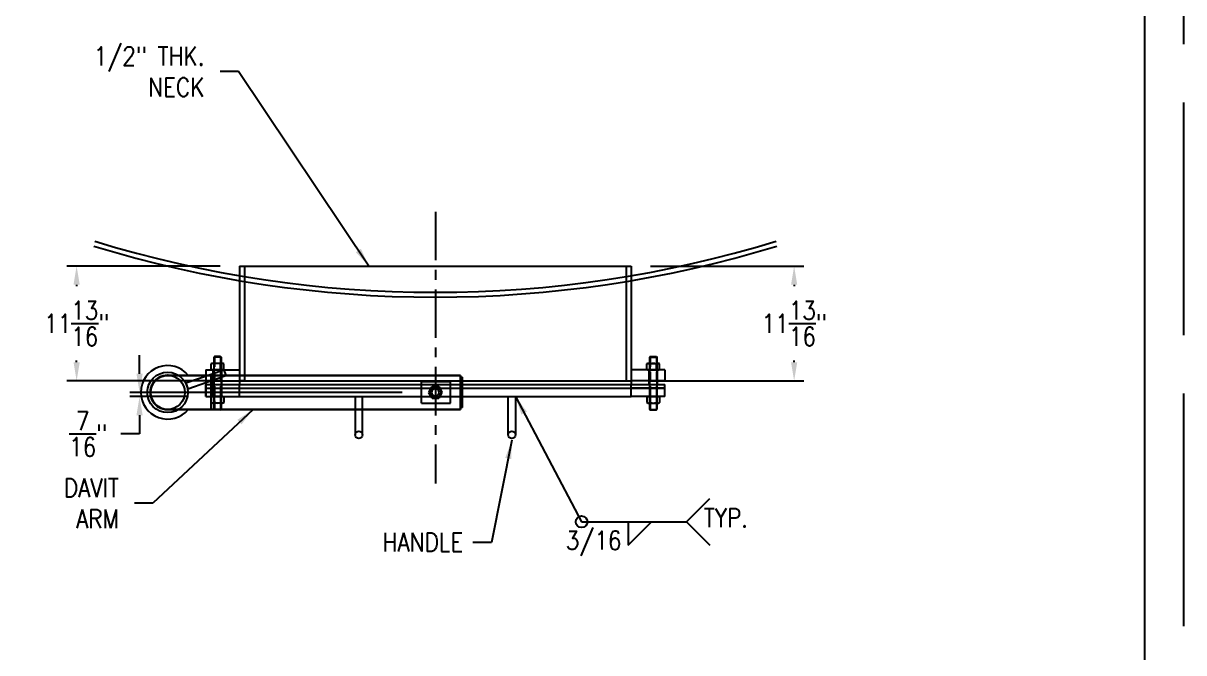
# Model space of a CAD drawing. Extents: x -219 to 1080, y 12 to 426.
# Drawn here: x 252.5 to 372, y 219.3 to 284.2 of the extents above; entities that cross this region are included whole.
import ezdxf

# ---------------------------------------------------------------- set-up
doc = ezdxf.new("R2010")
doc.units = 0
doc.header["$LTSCALE"] = 4
doc.header["$MEASUREMENT"] = 0
doc.header["$PDMODE"] = 33
doc.header["$PDSIZE"] = -0.5
for name, pattern in [('AM_ISO02W050', [7.5, 6, -1.5]), ('CENTER', [2, 1.25, -0.25, 0.25, -0.25]), ('HIDDEN', [0.375, 0.25, -0.125])]:
    doc.linetypes.add(name, pattern=pattern)
doc.layers.get('0').update_dxf_attribs({"linetype": 'CONTINUOUS'})
doc.layers.get('Defpoints').update_dxf_attribs({"linetype": 'CONTINUOUS'})
for name, color, linetype in [('3-4-10NC-HHBOLT', 32, 'CONTINUOUS'), ('3-4-10NC-HHNUT', 32, 'CONTINUOUS'), ('CENTER', 6, 'CENTER'), ('COVER', 3, 'CONTINUOUS'), ('DIM', 1, 'CONTINUOUS'), ('EXTERNALS', 3, 'CONTINUOUS'), ('FLG', 2, 'CONTINUOUS'), ('HANDLE', 2, 'CONTINUOUS'), ('muoto', 4, 'CONTINUOUS'), ('NECK', 242, 'CONTINUOUS'), ('PIVOT', 30, 'CONTINUOUS'), ('REPAD', 7, 'CONTINUOUS'), ('SHELL', 40, 'CONTINUOUS')]:
    doc.layers.add(name, color=color, linetype=linetype)
doc.layers.add('AM_0', color=7, linetype='CONTINUOUS', lineweight=30)
doc.styles.add('ROMANS', font='ROMANS.shx', dxfattribs={"width": 0.85, "height": 1.92})
doc.styles.get("Standard").update_dxf_attribs({"font": 'sanss___.ttf'})
doc.dimstyles.get("Standard").update_dxf_attribs({"dimtxt": 0.18, "dimasz": 0.18, "dimexe": 0.18, "dimexo": 0.0625, "dimgap": 0.09, "dimtad": 0, "dimtih": 1, "dimtoh": 1, "dimdec": 4, "dimzin": 0, "dimdsep": 46, "dimtxsty": 'Standard', "dimcen": 0.09, "dimadec": 0, "dimazin": 0, "dimtfac": 1, "dimtdec": 4, "dimtofl": 0, "dimtmove": 0, "dimatfit": 3, "dimfxl": 1, "dimtolj": 1, "dimtzin": 0, "dimarcsym": 0})

# ---------------------------------------------------------------- blocks, each defined once
blk = doc.blocks.new('A$Ccf04fb3b')
at = {"layer": 'COVER'}
for p, q in [((-22.88, 0), (-22.88, 1.25)), ((-22, 0), (-22, 1.25))]:
    blk.add_line(p, q, dxfattribs=at)
at = {"layer": 'FLG'}
for p, q in [((-23.62, 0), (-23.62, 1.25)), ((-20.16, 0), (-20.16, 1.25)), ((20.16, 0), (20.16, 1.25)), ((23.62, 0), (23.62, 1.25)), ((-23.62, 0.87), (-20.16, 0.87)), ((-23.62, 0), (-20.16, 0)), ((-20.16, 0), (20.16, 0)), ((23.62, 0.87), (20.16, 0.87)), ((23.62, 0), (20.16, 0))]:
    blk.add_line(p, q, dxfattribs=at)
at = {"layer": 'muoto'}
for p, q in [((-23.62, 1.25), (23.62, 1.25)), ((-23.62, 0.87), (23.62, 0.87))]:
    blk.add_line(p, q, dxfattribs=at)
blk = doc.blocks.new('*D164')
at = {"layer": 'Defpoints', "color": 0, "transparency": 16777216}
for p in [(274.78, 259.13), (258, 247.3), (274.78, 247.3)]:
    blk.add_point(p, dxfattribs=at)
at = {"layer": 'DIM', "color": 0, "lineweight": -2, "transparency": 16777216}
for p, q in [((272.78, 259.13), (257, 259.13)), ((258, 257.21), (258, 257.06)), ((258, 249.22), (258, 249.38)), ((272.78, 247.3), (257, 247.3))]:
    blk.add_line(p, q, dxfattribs=at)
at = {"layer": 'DIM', "color": 0, "transparency": 16777216}
for points in [[(257.68, 257.21), (258.32, 257.21), (258, 259.13)], [(257.68, 249.22), (258.32, 249.22), (258, 247.3)]]:
    blk.add_solid(points, dxfattribs=at)
at = {"layer": 'DIM', "color": 0, "transparency": 16777216, "insert": (258, 253.22), "char_height": 1.92, "attachment_point": 5, "style": 'ROMANS'}
blk.add_mtext('\\A1;11{\\H1x;\\S13/16;}"', dxfattribs=at)
blk = doc.blocks.new('*D166')
at = {"layer": 'Defpoints', "color": 0, "transparency": 16777216}
for p in [(264.48, 245.67), (271.31, 245.67), (293.52, 246.11)]:
    blk.add_point(p, dxfattribs=at)
at = {"layer": 'DIM', "color": 0, "lineweight": -2, "transparency": 16777216}
for p, q in [((264.48, 248.03), (264.48, 249.95)), ((291.52, 246.11), (263.48, 246.11)), ((269.31, 245.67), (263.48, 245.67)), ((264.48, 243.75), (264.48, 241.83)), ((264.48, 241.83), (262.56, 241.83))]:
    blk.add_line(p, q, dxfattribs=at)
at = {"layer": 'DIM', "color": 0, "transparency": 16777216}
for points in [[(264.16, 248.03), (264.8, 248.03), (264.48, 246.11)], [(264.16, 243.75), (264.8, 243.75), (264.48, 245.67)]]:
    blk.add_solid(points, dxfattribs=at)
at = {"layer": 'DIM', "color": 0, "transparency": 16777216, "insert": (259.18, 241.83), "char_height": 1.92, "attachment_point": 5, "style": 'ROMANS'}
blk.add_mtext('\\A1;{\\H1x;\\S7/16;}"', dxfattribs=at)
blk = doc.blocks.new('*D173')
at = {"layer": 'Defpoints', "color": 0, "transparency": 16777216}
for p in [(315.09, 259.13), (315.09, 247.3), (331.88, 247.3)]:
    blk.add_point(p, dxfattribs=at)
at = {"layer": 'DIM', "color": 0, "lineweight": -2, "transparency": 16777216}
for p, q in [((317.09, 259.13), (332.88, 259.13)), ((331.88, 257.21), (331.88, 257.06)), ((331.88, 249.22), (331.88, 249.38)), ((317.09, 247.3), (332.88, 247.3))]:
    blk.add_line(p, q, dxfattribs=at)
at = {"layer": 'DIM', "color": 0, "transparency": 16777216}
for points in [[(331.56, 257.21), (332.2, 257.21), (331.88, 259.13)], [(331.56, 249.22), (332.2, 249.22), (331.88, 247.3)]]:
    blk.add_solid(points, dxfattribs=at)
at = {"layer": 'DIM', "color": 0, "transparency": 16777216, "insert": (331.88, 253.22), "char_height": 1.92, "attachment_point": 5, "style": 'ROMANS'}
blk.add_mtext('\\A1;11{\\H1x;\\S13/16;}"', dxfattribs=at)

msp = doc.modelspace()

# ---------------------------------------------------------------- linework, layer by layer
msp.add_line((367.99419, 24), (367.99419, 296))
at = {"layer": '3-4-10NC-HHBOLT'}
for p, q in [((272.18557, 249.7966), (272.12602, 249.73705)), ((272.81647, 249.7966), (272.18557, 249.7966)), ((272.81647, 249.7966), (272.87602, 249.73705)), ((317.06102, 249.7966), (317.00147, 249.73705)), ((317.06102, 249.7966), (317.69192, 249.7966)), ((317.69192, 249.7966), (317.75147, 249.73705)), ((272.87602, 249.73705), (272.12602, 249.73705)), ((272.12602, 249.73705), (272.12602, 244.35622)), ((272.87602, 249.73705), (272.87602, 244.35622)), ((317.00147, 249.73705), (317.75147, 249.73705)), ((317.00147, 249.73705), (317.00147, 244.35622)), ((317.75147, 249.73705), (317.75147, 244.35622)), ((272.87602, 244.35622), (272.12602, 244.35622)), ((272.18557, 244.29667), (272.12602, 244.35622)), ((272.81647, 244.29667), (272.18557, 244.29667)), ((272.81647, 244.29667), (272.87602, 244.35622)), ((317.00147, 244.35622), (317.75147, 244.35622)), ((317.06102, 244.29667), (317.00147, 244.35622)), ((317.06102, 244.29667), (317.69192, 244.29667)), ((317.69192, 244.29667), (317.75147, 244.35622))]:
    msp.add_line(p, q, dxfattribs=at)
at = {"layer": '3-4-10NC-HHBOLT', "linetype": 'HIDDEN'}
for p, q in [((272.18557, 249.73705), (272.18557, 244.35622)), ((272.81647, 249.73705), (272.81647, 244.35622)), ((317.06102, 249.73705), (317.06102, 244.35622)), ((317.69192, 249.73705), (317.69192, 244.35622))]:
    msp.add_line(p, q, dxfattribs=at)
at = {"layer": '3-4-10NC-HHNUT'}
for p, q in [((271.8515, 249.0364), (271.93852, 249.08664)), ((271.8515, 248.47188), (271.8515, 249.0364)), ((273.06352, 249.08664), (271.93852, 249.08664)), ((272.17626, 248.47188), (272.17626, 249.0364)), ((272.82578, 248.47188), (272.82578, 249.0364)), ((273.15054, 249.0364), (273.06352, 249.08664)), ((273.15054, 248.47188), (273.15054, 249.0364)), ((316.72695, 249.0364), (316.81397, 249.08664)), ((316.72695, 248.47188), (316.72695, 249.0364)), ((316.81397, 249.08664), (317.93897, 249.08664)), ((317.05171, 248.47188), (317.05171, 249.0364)), ((317.70123, 248.47188), (317.70123, 249.0364)), ((318.02599, 249.0364), (317.93897, 249.08664)), ((318.02599, 248.47188), (318.02599, 249.0364)), ((271.8515, 248.47188), (271.93852, 248.42164)), ((273.06352, 248.42164), (271.93852, 248.42164)), ((273.15054, 248.47188), (273.06352, 248.42164)), ((316.72695, 248.47188), (316.81397, 248.42164)), ((316.81397, 248.42164), (317.93897, 248.42164)), ((318.02599, 248.47188), (317.93897, 248.42164)), ((271.8515, 245.6214), (271.93852, 245.67164)), ((271.8515, 245.6214), (271.8515, 245.05688)), ((271.8515, 245.05688), (271.93852, 245.00664)), ((273.06352, 245.67164), (271.93852, 245.67164)), ((273.06352, 245.00664), (271.93852, 245.00664)), ((272.17626, 245.6214), (272.17626, 245.05688)), ((272.82578, 245.6214), (272.82578, 245.05688)), ((273.15054, 245.6214), (273.06352, 245.67164)), ((273.15054, 245.05688), (273.06352, 245.00664)), ((273.15054, 245.6214), (273.15054, 245.05688)), ((316.72695, 245.6214), (316.81397, 245.67164)), ((316.72695, 245.6214), (316.72695, 245.05688)), ((316.72695, 245.05688), (316.81397, 245.00664)), ((316.81397, 245.67164), (317.93897, 245.67164)), ((316.81397, 245.00664), (317.93897, 245.00664)), ((317.05171, 245.6214), (317.05171, 245.05688)), ((317.70123, 245.6214), (317.70123, 245.05688)), ((318.02599, 245.6214), (317.93897, 245.67164)), ((318.02599, 245.05688), (317.93897, 245.00664)), ((318.02599, 245.6214), (318.02599, 245.05688))]:
    msp.add_line(p, q, dxfattribs=at)
for centre, radius, start, end in [((272.01388, 248.79911), 0.28753, 55.6157525, 124.3842475), ((272.50102, 248.01188), 1.07476, 72.4120462, 107.5879538), ((272.98816, 248.79911), 0.28753, 55.6157525, 124.3842475), ((316.88933, 248.79911), 0.28753, 55.6157525, 124.3842475), ((317.37647, 248.01188), 1.07476, 72.4120462, 107.5879538), ((317.86361, 248.79911), 0.28753, 55.6157525, 124.3842475), ((272.01388, 248.70917), 0.28753, 235.6157525, 304.3842475), ((272.50102, 249.4964), 1.07476, 252.4120462, 287.5879538), ((272.98816, 248.70917), 0.28753, 235.6157525, 304.3842475), ((316.88933, 248.70917), 0.28753, 235.6157525, 304.3842475), ((317.37647, 249.4964), 1.07476, 252.4120462, 287.5879538), ((317.86361, 248.70917), 0.28753, 235.6157525, 304.3842475), ((272.01388, 245.38411), 0.28753, 55.6157525, 124.3842475), ((272.01388, 245.29417), 0.28753, 235.6157525, 304.3842475), ((272.50102, 244.59688), 1.07476, 72.4120462, 107.5879538), ((272.50102, 246.0814), 1.07476, 252.4120462, 287.5879538), ((272.98816, 245.38411), 0.28753, 55.6157525, 124.3842475), ((272.98816, 245.29417), 0.28753, 235.6157525, 304.3842475), ((316.88933, 245.38411), 0.28753, 55.6157525, 124.3842475), ((316.88933, 245.29417), 0.28753, 235.6157525, 304.3842475), ((317.37647, 244.59688), 1.07476, 72.4120462, 107.5879538), ((317.37647, 246.0814), 1.07476, 252.4120462, 287.5879538), ((317.86361, 245.38411), 0.28753, 55.6157525, 124.3842475), ((317.86361, 245.29417), 0.28753, 235.6157525, 304.3842475)]:
    msp.add_arc(centre, radius, start, end, dxfattribs=at)
at = {"layer": 'AM_0'}
for p, q in [((271.86662, 247.85914), (267.36662, 247.85914)), ((267.36785, 247.88079), (267.4427, 247.87916)), ((297.53591, 247.85914), (271.86662, 247.85914)), ((271.86662, 247.85914), (271.86662, 244.35914)), ((271.86662, 244.35914), (271.86662, 247.85914)), ((297.53591, 247.85914), (297.53591, 244.35914)), ((294.25683, 246.10914), (294.42731, 246.40441)), ((294.42731, 246.40441), (294.59779, 246.69969)), ((294.93874, 246.69969), (294.59779, 246.69969)), ((295.2797, 246.69969), (294.93874, 246.69969)), ((295.45018, 246.40441), (295.2797, 246.69969)), ((295.62065, 246.10914), (295.45018, 246.40441)), ((294.25683, 246.10914), (294.42731, 245.81386)), ((294.42731, 245.81386), (294.59779, 245.51859)), ((294.93874, 245.51859), (294.59779, 245.51859)), ((295.2797, 245.51859), (294.93874, 245.51859)), ((295.45018, 245.81386), (295.2797, 245.51859)), ((295.62065, 246.10914), (295.45018, 245.81386)), ((267.36662, 244.35914), (271.86662, 244.35914)), ((271.86662, 244.35914), (297.53591, 244.35914))]:
    msp.add_line(p, q, dxfattribs=at)
at = {"layer": 'AM_0', "flags": 128}
msp.add_lwpolyline([(267.60258, 244.35327), (267.52318, 244.34442), (267.3666, 244.33748)], dxfattribs=at)
at = {"layer": 'AM_0'}
msp.add_circle((294.93874, 246.10914), 0.3937, dxfattribs=at)
for centre, radius, start, end in [((267.36662, 246.10914), 1.77165, 81.0328167, 278.9671833), ((267.36664, 246.10914), 1.77165, 89.9596934, 270), ((267.36662, 246.10914), 1.75, 90, 270), ((294.93874, 246.10914), 0.59055, 150, 210), ((294.93874, 246.10914), 0.59055, 90, 150), ((294.93874, 246.10914), 0.59055, 30, 90), ((294.93874, 246.10914), 0.59055, 330, 30), ((294.93874, 246.10914), 0.59055, 210, 270), ((294.93874, 246.10914), 0.59055, 270, 330)]:
    msp.add_arc(centre, radius, start, end, dxfattribs=at)
at = {"layer": 'CENTER'}
msp.add_line((294.93874, 264.7263), (294.93874, 236.72749), dxfattribs=at)
at = {"layer": 'COVER'}
for p, q in [((271.31374, 248.42164), (271.31374, 245.67164)), ((272.06352, 246.92164), (272.06352, 248.42164)), ((272.93852, 246.92164), (272.93852, 248.42164)), ((316.93897, 246.92164), (316.93897, 248.42164)), ((317.81397, 246.92164), (317.81397, 248.42164))]:
    msp.add_line(p, q, dxfattribs=at)
at = {"layer": 'Defpoints', "linetype": 'AM_ISO02W050'}
msp.add_line((372, 12), (372, 300), dxfattribs=at)
at = {"layer": 'DIM'}
for p, q in [((320.79131, 232.77032), (323.19131, 235.17032)), ((309.99006, 232.77032), (320.79131, 232.77032)), ((314.79006, 232.77032), (314.79006, 230.37032)), ((314.79006, 230.37032), (317.19006, 232.77032)), ((320.79131, 232.77032), (323.19131, 230.37032))]:
    msp.add_line(p, q, dxfattribs=at)
msp.add_circle((309.99006, 232.77032), 0.6, dxfattribs=at)
at = {"layer": 'EXTERNALS'}
for p, q in [((269.23936, 247.07894), (273.14709, 248.42743)), ((269.44324, 246.48812), (273.35097, 247.83662)), ((273.14709, 248.42743), (273.35097, 247.83662)), ((297.53591, 247.66425), (297.72341, 247.66425)), ((297.72341, 244.55402), (297.72341, 247.66425)), ((269.23936, 247.07894), (269.44324, 246.48812)), ((297.72341, 244.55402), (297.53591, 244.55402))]:
    msp.add_line(p, q, dxfattribs=at)
msp.add_arc((267.36662, 246.10914), 2.75591, 39.4199845, 320.5800155, dxfattribs=at)
at = {"layer": 'FLG'}
for p, q in [((271.31374, 248.42164), (274.78249, 248.42164)), ((271.31374, 248.42164), (271.31374, 246.92164)), ((274.78249, 248.42164), (274.78249, 246.92164)), ((318.56374, 248.42164), (315.09499, 248.42164)), ((315.09499, 248.42164), (315.09499, 246.92164)), ((318.56374, 248.42164), (318.56374, 247.29664)), ((271.31374, 247.29664), (274.78249, 247.29664)), ((318.56374, 247.29664), (315.09499, 247.29664))]:
    msp.add_line(p, q, dxfattribs=at)
at = {"layer": 'HANDLE'}
for p, q in [((286.68973, 245.67164), (286.68973, 242.91573)), ((287.43973, 242.91573), (287.43973, 245.67164)), ((302.43776, 242.91573), (302.43776, 245.67164)), ((303.18776, 245.67164), (303.18776, 242.91573)), ((286.68973, 242.91573), (286.68973, 241.73463)), ((287.43973, 241.73463), (287.43973, 242.91573)), ((302.43776, 241.73463), (302.43776, 242.91573)), ((303.18776, 242.91573), (303.18776, 241.73463))]:
    msp.add_line(p, q, dxfattribs=at)
for centre in [(287.06473, 241.73463), (302.81276, 241.73463)]:
    msp.add_circle(centre, 0.375, dxfattribs=at)
at = {"layer": 'muoto'}
msp.add_line((271.31374, 246.92164), (318.56374, 246.92164), dxfattribs=at)
at = {"layer": 'NECK'}
for p, q in [((274.78249, 259.1338), (315.09499, 259.1338)), ((274.78249, 259.1338), (274.78249, 247.29664)), ((275.28249, 259.1338), (275.28249, 247.29664)), ((314.59499, 259.1338), (314.59499, 247.29664)), ((315.09499, 259.1338), (315.09499, 248.42164)), ((275.28249, 247.29664), (274.78249, 247.29664)), ((274.78249, 247.29664), (315.09499, 247.29664)), ((314.59499, 247.29664), (315.09499, 247.29664))]:
    msp.add_line(p, q, dxfattribs=at)
at = {"layer": 'PIVOT'}
for radius in [2.08661, 1.77165]:
    msp.add_circle((267.36662, 246.10914), radius, dxfattribs=at)
at = {"layer": 'REPAD'}
for p, q in [((293.52016, 245.00263), (293.52016, 247.21564)), ((293.52016, 247.21564), (296.51229, 247.21564)), ((296.51229, 245.00263), (296.51229, 247.21564)), ((293.52016, 245.00263), (296.51229, 245.00263))]:
    msp.add_line(p, q, dxfattribs=at)
at = {"layer": 'SHELL'}
for points in [[(259.78569, 261.18602, 0.149755953), (330.0918, 261.18602, 0.149755953)], [(259.86404, 261.68497, 0.150060782), (330.01345, 261.68497, 0.150060782)]]:
    msp.add_lwpolyline(points, format="xyb", dxfattribs=at)

# ---------------------------------------------------------------- block references
at = {"layer": 'COVER'}
msp.add_blockref('A$Ccf04fb3b', (294.93874, 245.67164), dxfattribs=at)

# ---------------------------------------------------------------- texts
at = {"layer": 'DIM', "style": 'ROMANS', "width": 0.85}
for s, p in [('TYP.', (322.58461, 232.21499)), ('3/16', (308.36766, 229.8991))]:
    msp.add_text(s, height=1.92, dxfattribs=at).set_placement(p)
at = {"layer": 'DIM', "char_height": 1.92, "style": 'ROMANS'}
for s, insert, attachment_point in [('1/2" THK.\\PNECK', (271.1641, 279.16968), 6), ('DAVIT\\PARM', (262.34268, 234.67362), 6), ('HANDLE', (289.48534, 230.67301), 4)]:
    msp.add_mtext(s, dxfattribs=dict(at, insert=insert, attachment_point=attachment_point))

# ---------------------------------------------------------------- dimensions: what is measured, and where the dimension line sits
at = {"layer": 'DIM'}
for base, p1, p2, picture, middle in [((257.99614, 247.29664), (274.78249, 259.1338), (274.78249, 247.29664), '*D164', (257.99614, 253.21522)), ((331.88135, 247.29664), (315.09499, 259.1338), (315.09499, 247.29664), '*D173', (331.88135, 253.21522)), ((264.48281, 245.67164), (293.52016, 246.10914), (271.31374, 245.67164), '*D166', (259.17538, 241.83164))]:
    dim = msp.add_linear_dim(base=base, p1=p1, p2=p2, angle=90, dimstyle='Standard', override={"dimscale": 16, "dimtxt": 1.92, "dimasz": 0.12, "dimexe": 0.0625, "dimexo": 0.125, "dimgap": 0.1, "dimzin": 3, "dimlunit": 4, "dimpost": '\\X', "dimtxsty": 'ROMANS', "dimcen": 0}, dxfattribs=at)
    dim.commit()
    dim.dimension.update_dxf_attribs({"geometry": picture, "text_midpoint": middle, "dimtype": 160})

# ---------------------------------------------------------------- leaders
at = {"layer": 'DIM', "annotation_type": 0, "has_hookline": 1, "hookline_direction": 1}
for points, text_width in [([(288.08179, 259.1338), (274.6841, 279.16968), (272.7641, 279.16968)], 12.12343), ([(276.1633, 244.35914), (265.86268, 234.67362), (263.94268, 234.67362)], 5.90629)]:
    msp.add_leader(points, dimstyle='Standard', override={"dimscale": 16, "dimtxt": 1.92, "dimasz": 0.12, "dimexe": 0.0625, "dimexo": 0.125, "dimgap": 0.1, "dimzin": 3, "dimlunit": 4, "dimpost": '\\X', "dimtxsty": 'ROMANS', "dimcen": 0}, dxfattribs=dict(at, text_width=text_width))
at = {"layer": 'DIM'}
msp.add_leader([(303.18874, 245.67164), (309.99006, 232.77032)], dimstyle='Standard', override={"dimscale": 16, "dimtxt": 1.92, "dimasz": 0.12, "dimexe": 0.0625, "dimexo": 0.125, "dimgap": 0.1, "dimzin": 3, "dimlunit": 4, "dimpost": '\\X', "dimtxsty": 'ROMANS', "dimcen": 0}, dxfattribs=at)
at = {"layer": 'DIM', "annotation_type": 0, "has_hookline": 1, "hookline_direction": 1}
msp.add_leader([(302.81276, 241.17164), (300.71876, 230.64491), (298.79876, 230.64491)], dimstyle='Standard', override={"dimscale": 16, "dimtxt": 1.92, "dimasz": 0.12, "dimexe": 0.0625, "dimexo": 0.125, "dimgap": 0.1, "dimzin": 3, "dimlunit": 4, "dimpost": '\\X', "dimtxsty": 'ROMANS', "dimcen": 0}, dxfattribs=at)

doc.saveas('drawing.dxf')
